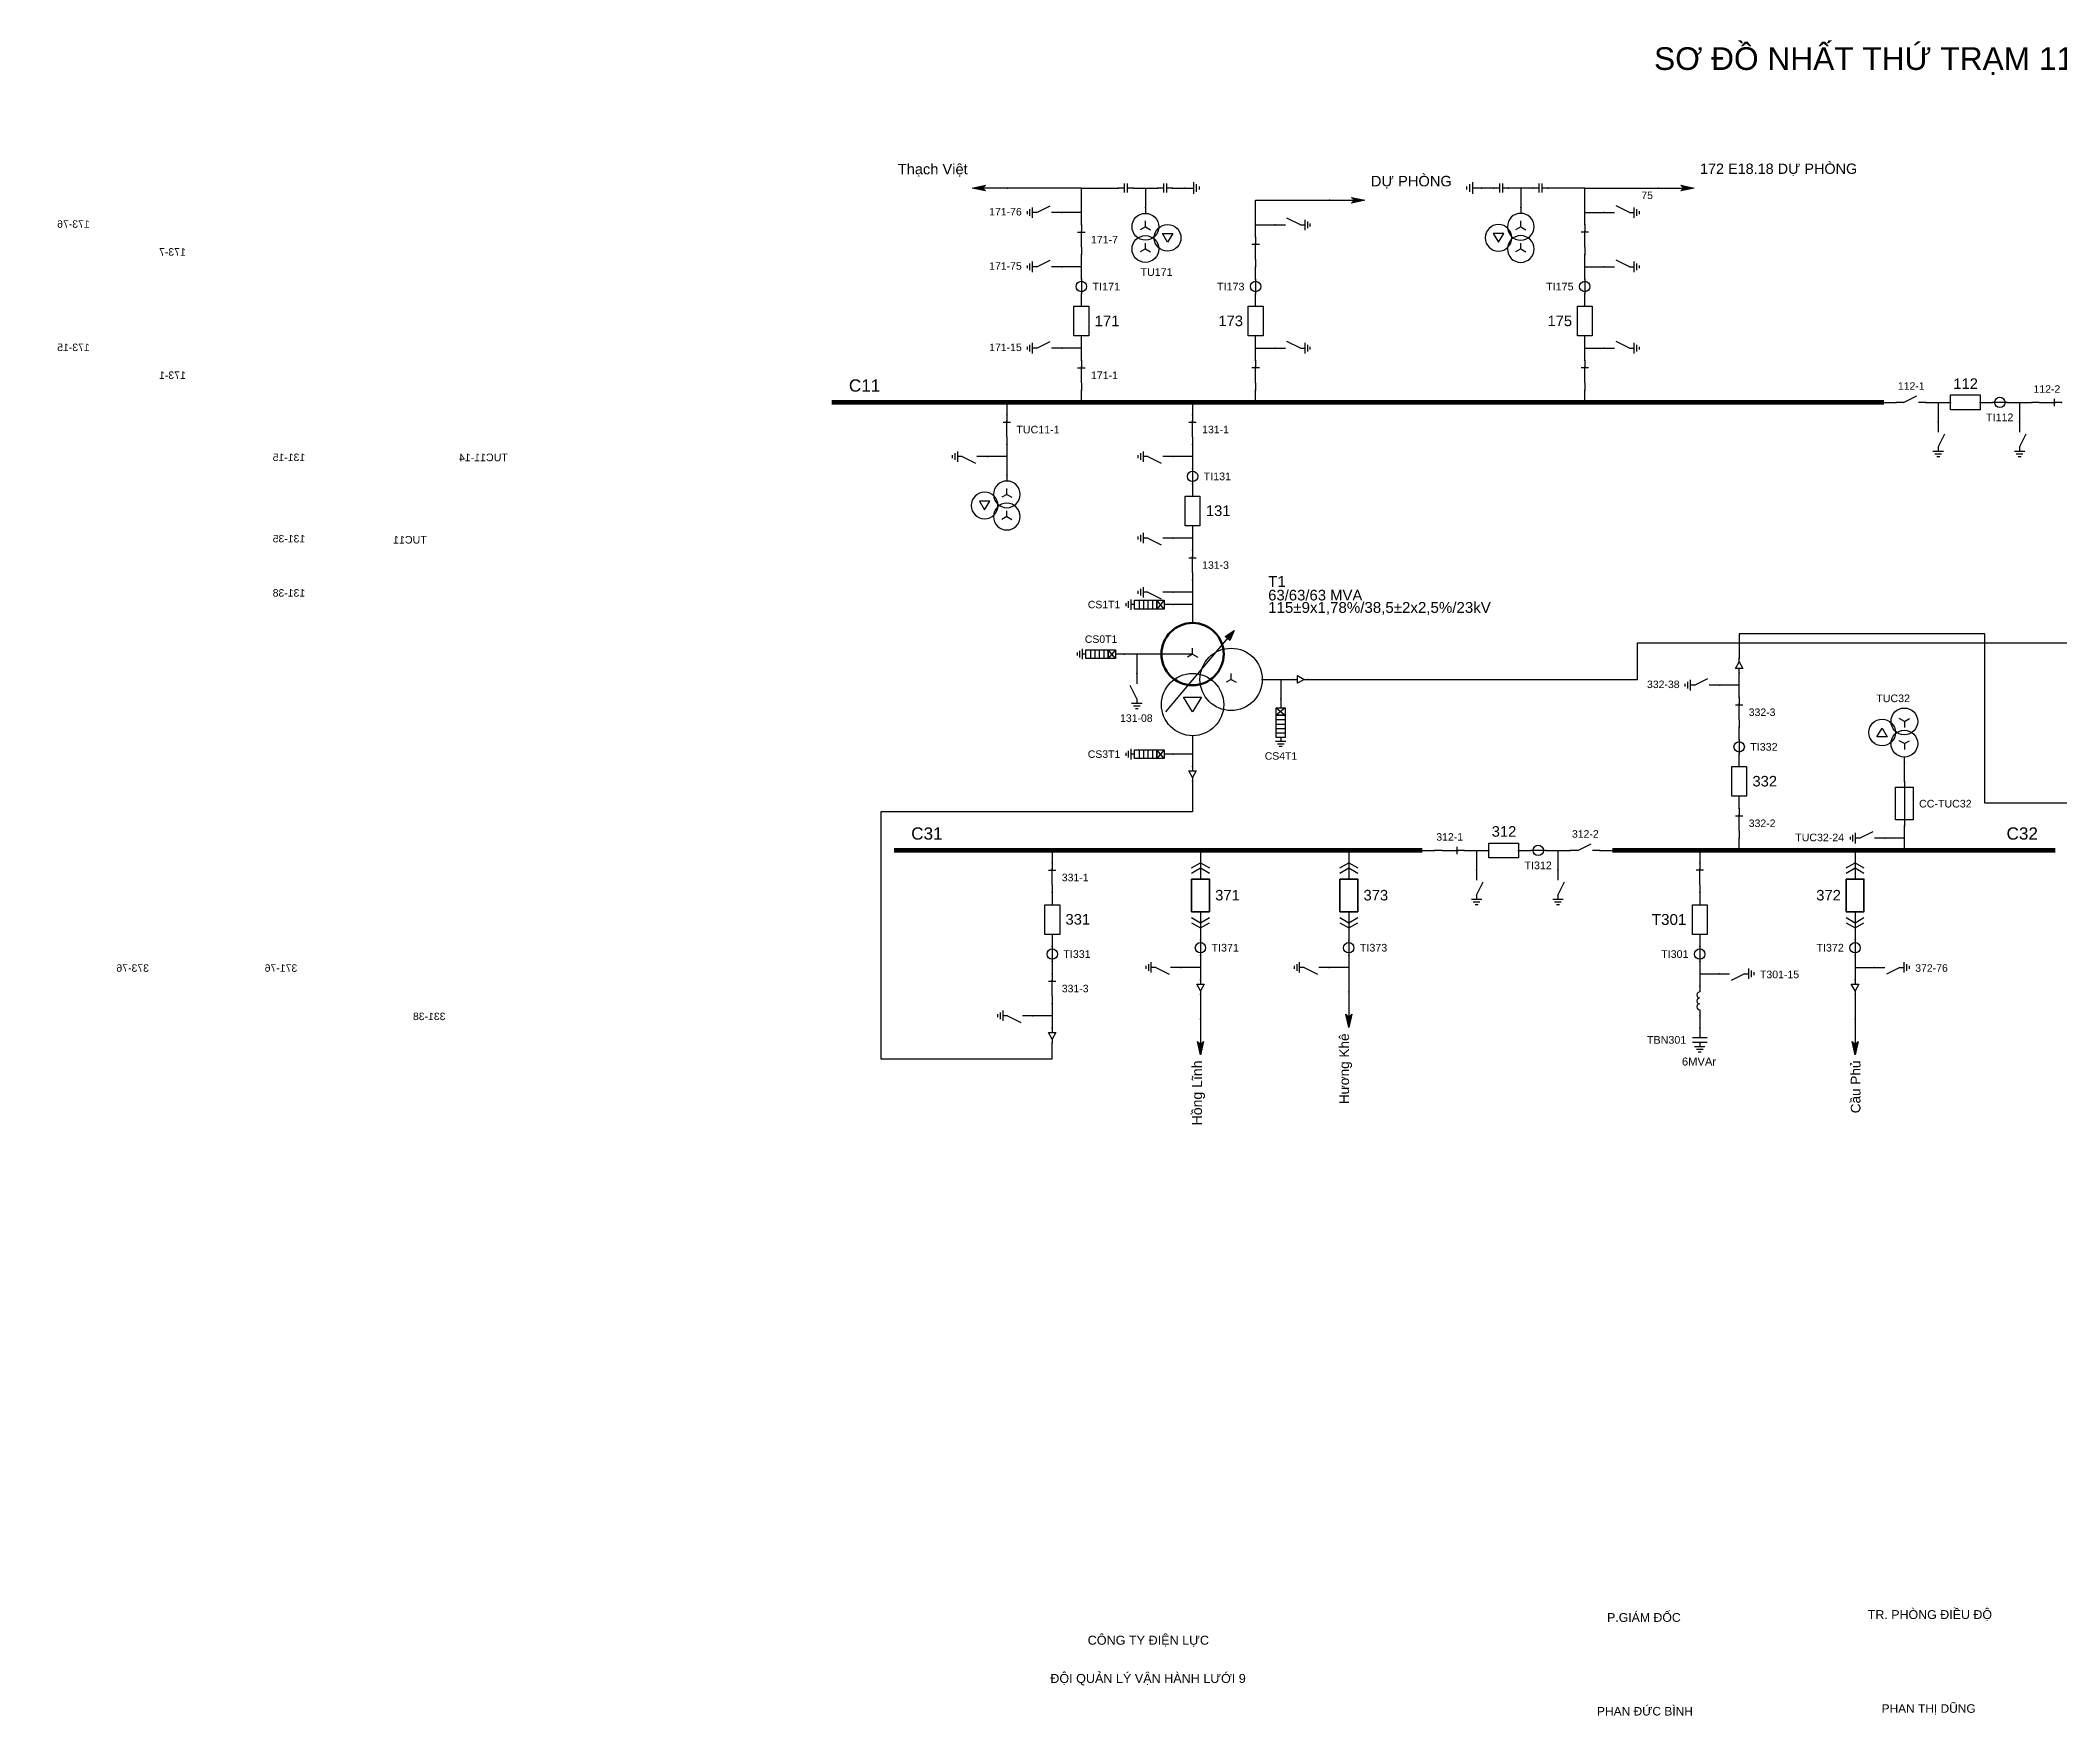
# Model space of a CAD drawing. Header units: millimetres. Extents: x -377 to 411, y 8 to 290.
# Drawn here: x -111.6 to 228.6, y 7.7 to 290 of the extents above; entities that cross this region are included whole.
import ezdxf

# ---------------------------------------------------------------- set-up
doc = ezdxf.new("R2010")
doc.units = ezdxf.units.MM
for name, color, linetype, lineweight in [('BUSBAR_110KV', 1, 'Continuous', 50), ('BUSBAR_35KV', 30, 'Continuous', 50), ('GROUND', 3, 'Continuous', 25), ('HV_110KV', 1, 'Continuous', 25), ('MV_22KV', 5, 'Continuous', 25), ('MV_35KV', 30, 'Continuous', 25)]:
    doc.layers.add(name, color=color, linetype=linetype, lineweight=lineweight)
doc.layers.add('SYM_PORTS', color=8, linetype='Continuous', plot=False)
doc.layers.add('TEXT', color=7, linetype='Continuous')
doc.styles.add('SLD_TEXT', font='arial.ttf')

# ---------------------------------------------------------------- blocks, each defined once
blk = doc.blocks.new('SYM_DISCONNECTOR_CLOSED')
at = {"lineweight": 25}
for points in [[(-0.625, 1.25), (0.625, 1.25)], [(0, 2.5), (0, 1.25)], [(0, -1.25), (0, 1.5)], [(0, -1.25), (0, -2.5)]]:
    blk.add_lwpolyline(points, dxfattribs=at)
at = {"layer": 'SYM_PORTS'}
for p in [(0, 2.5), (0, -2.5)]:
    blk.add_point(p, dxfattribs=at)
blk.add_attdef('DEVICE_CODE', (1.625, -0.5), '', height=2)
blk = doc.blocks.new('SYM_EARTHING_SWITCH_OPEN')
at = {"lineweight": 25}
for points in [[(0, -1.25), (-1.125, 1)], [(0, 3), (0, 1.25)], [(-0.875, -2), (0.875, -2)], [(-0.5625, -2.4375), (0.5625, -2.4375)], [(-0.25, -2.875), (0.25, -2.875)], [(0, -1.25), (0, -2)]]:
    blk.add_lwpolyline(points, dxfattribs=at)
at = {"layer": 'SYM_PORTS'}
blk.add_point((0, 3), dxfattribs=at)
blk.add_attdef('DEVICE_CODE', (1.875, 0), '', height=2)
blk = doc.blocks.new('SYM_CIRCUIT_BREAKER')
at = {"lineweight": 25}
blk.add_lwpolyline([(-1.25, 2.5), (1.25, 2.5), (1.25, -2.5), (-1.25, -2.5)], close=True, dxfattribs=at)
at = {"layer": 'SYM_PORTS'}
for p in [(0, 2.5), (0, -2.5)]:
    blk.add_point(p, dxfattribs=at)
blk.add_attdef('DEVICE_CODE', (2.25, -0.5), '', height=2)
at = {"flags": 1}
blk.add_attdef('RATING', (2.25, -3.5), '', height=2, dxfattribs=at)
blk = doc.blocks.new('SYM_CURRENT_TRANSFORMER')
at = {"lineweight": 25}
blk.add_lwpolyline([(0, 1.25), (0, -1.25)], dxfattribs=at)
blk.add_circle((0, 0), 0.875, dxfattribs=at)
at = {"layer": 'SYM_PORTS'}
for p in [(0, 1.25), (0, -1.25)]:
    blk.add_point(p, dxfattribs=at)
blk.add_attdef('DEVICE_CODE', (1.875, -1.75), '', height=2)
at = {"flags": 1}
blk.add_attdef('RATIO', (1.875, -4.75), '', height=2, dxfattribs=at)
blk = doc.blocks.new('SYM_COUPLING_CAPACITOR')
at = {"lineweight": 25}
for points in [[(-0.75, 0.25), (0.75, 0.25)], [(0, 1.25), (0, 0.25)], [(-0.75, -0.25), (0.75, -0.25)], [(0, -0.25), (0, -1.25)]]:
    blk.add_lwpolyline(points, dxfattribs=at)
at = {"layer": 'SYM_PORTS'}
for p in [(0, 1.25), (0, -1.25)]:
    blk.add_point(p, dxfattribs=at)
blk.add_attdef('DEVICE_CODE', (1.75, -1.75), '', height=2)
blk = doc.blocks.new('SYM_VOLTAGE_TRANSFORMER')
at = {"lineweight": 25}
for points in [[(0, 4.625), (0, 3.625)], [(0, 1.375), (-0.8625, 0.875)], [(0, 1.375), (0, 2.375)], [(0, 1.375), (0.8625, 0.875)], [(0, -2.375), (-0.8625, -2.875)], [(0, -2.375), (0, -1.375)], [(0, -2.375), (0.8625, -2.875)]]:
    blk.add_lwpolyline(points, dxfattribs=at)
blk.add_lwpolyline([(2.875, 0.25), (4.625, 0.25), (3.75, -1.25)], close=True, dxfattribs=at)
for centre in [(0, 1.375), (3.75, -0.5), (0, -2.375)]:
    blk.add_circle(centre, 2.25, dxfattribs=at)
at = {"layer": 'SYM_PORTS'}
blk.add_point((0, 4.625), dxfattribs=at)
blk.add_attdef('DEVICE_CODE', (7, 1.625), '', height=2)
at = {"flags": 1}
blk.add_attdef('RATIO', (7, -1.375), '', height=2, dxfattribs=at)
blk = doc.blocks.new('SYM_GROUND_SYMBOL')
at = {"lineweight": 25}
for points in [[(0, 1.25), (0, -0.25)], [(-1, -0.25), (1, -0.25)], [(-0.625, -0.75), (0.625, -0.75)], [(-0.25, -1.25), (0.25, -1.25)]]:
    blk.add_lwpolyline(points, dxfattribs=at)
at = {"layer": 'SYM_PORTS'}
blk.add_point((0, 1.25), dxfattribs=at)
blk = doc.blocks.new('SYM_LINE_FEEDER_ARROW')
blk.add_hatch(color=7).paths.add_polyline_path([(0, -3), (-0.5, -0.75), (0, -1.25), (0.5, -0.75)])
at = {"lineweight": 25}
blk.add_lwpolyline([(0, 3), (0, -1.25)], dxfattribs=at)
blk.add_lwpolyline([(0, -3), (-0.5, -0.75), (0, -1.25), (0.5, -0.75)], close=True, dxfattribs=at)
at = {"layer": 'SYM_PORTS'}
blk.add_point((0, 3), dxfattribs=at)
blk.add_attdef('LINE_NAME', (1.5, 0), '', height=2)
blk = doc.blocks.new('SYM_SURGE_ARRESTER')
at = {"lineweight": 25}
for points in [[(0, 4), (0, 2.5)], [(-0.75, 2.5), (0.75, 1.25)], [(0.75, 2.5), (-0.75, 1.25)], [(-0.75, 0.5), (0.75, 0.5)], [(-0.875, -3.125), (0.875, -3.125)], [(-0.75, -0.25), (0.75, -0.25)], [(-0.75, -1), (0.75, -1)], [(-0.75, -1.75), (0.75, -1.75)], [(0, -2.5), (0, -3.125)], [(-0.5625, -3.5625), (0.5625, -3.5625)], [(-0.25, -4), (0.25, -4)]]:
    blk.add_lwpolyline(points, dxfattribs=at)
for points in [[(-0.75, 2.5), (0.75, 2.5), (0.75, 1.25), (-0.75, 1.25)], [(-0.75, 1.25), (0.75, 1.25), (0.75, -2.5), (-0.75, -2.5)]]:
    blk.add_lwpolyline(points, close=True, dxfattribs=at)
at = {"layer": 'SYM_PORTS'}
blk.add_point((0, 4), dxfattribs=at)
blk.add_attdef('DEVICE_CODE', (1.875, 1), '', height=2)
blk = doc.blocks.new('SYM_TRANSFORMER_3W')
blk.add_hatch(color=7).paths.add_polyline_path([(3.75, 8.25), (3.0125, 6.575), (2.2375, 7.225)])
at = {"lineweight": 25}
for points in [[(-7.75, -5.5), (3.0125, 7.35)], [(-3.25, 4.25), (-8.5, 4.25)], [(-3.25, 4.25), (-4.1125, 3.75)], [(-3.25, 4.25), (-3.25, 5.25)], [(-3.25, 4.25), (-2.3875, 3.75)], [(3.25, 0), (2.3875, -0.5)], [(3.25, 0), (3.25, 1)], [(3.25, 0), (4.1125, -0.5)]]:
    blk.add_lwpolyline(points, dxfattribs=at)
for points in [[(3.75, 8.25), (3.0125, 6.575), (2.2375, 7.225)], [(-4.75, -3), (-1.75, -3), (-3.25, -5.5)]]:
    blk.add_lwpolyline(points, close=True, dxfattribs=at)
at = {"lineweight": 50}
blk.add_circle((-3.25, 4.25), 5.25, dxfattribs=at)
at = {"lineweight": 25}
for centre in [(3.25, 0), (-3.25, -4.25)]:
    blk.add_circle(centre, 5.25, dxfattribs=at)
at = {"layer": 'SYM_PORTS'}
for p in [(-3.25, 9.5), (-8.5, 4.25), (8.5, 0), (-3.25, -9.5)]:
    blk.add_point(p, dxfattribs=at)
blk.add_attdef('DEVICE_CODE', (9.5, 6.5), '', height=2)
at = {"flags": 1}
for tag, p in [('POWER', (9.5, 3.5)), ('VOLTAGE_RATIO', (9.5, 0.5))]:
    blk.add_attdef(tag, p, '', height=2, dxfattribs=at)
blk = doc.blocks.new('SYM_CABLE_TERMINATION')
at = {"lineweight": 25}
blk.add_lwpolyline([(-0.625, 0.5), (0.625, 0.5), (0, -0.625)], close=True, dxfattribs=at)
for points in [[(0, 1.25), (0, 0.5)], [(0, -0.625), (0, -1.25)]]:
    blk.add_lwpolyline(points, dxfattribs=at)
at = {"layer": 'SYM_PORTS'}
for p in [(0, 1.25), (0, -1.25)]:
    blk.add_point(p, dxfattribs=at)
blk = doc.blocks.new('SYM_DISCONNECTOR_OPEN')
at = {"lineweight": 25}
for points in [[(0, -1.25), (-1.125, 1)], [(0, 2.5), (0, 1.25)], [(0, -1.25), (0, -2.5)]]:
    blk.add_lwpolyline(points, dxfattribs=at)
at = {"layer": 'SYM_PORTS'}
for p in [(0, 2.5), (0, -2.5)]:
    blk.add_point(p, dxfattribs=at)
blk.add_attdef('DEVICE_CODE', (1, -0.5), '', height=2)
blk = doc.blocks.new('SYM_DRAWOUT_BREAKER')
at = {"lineweight": 25}
for points in [[(-1.5, 4.625), (0, 5.5), (1.5, 4.625)], [(-1.5, 3.75), (0, 4.625), (1.5, 3.75)], [(0, 5.5), (0, 2.75)], [(0, -2.75), (0, -5.5)], [(-1.5, -3.75), (0, -4.625), (1.5, -3.75)], [(-1.5, -4.625), (0, -5.5), (1.5, -4.625)]]:
    blk.add_lwpolyline(points, dxfattribs=at)
at = {"lineweight": 35}
blk.add_lwpolyline([(-1.5, 2.75), (1.5, 2.75), (1.5, -2.75), (-1.5, -2.75)], close=True, dxfattribs=at)
at = {"layer": 'SYM_PORTS'}
for p in [(0, 5.5), (0, -5.5)]:
    blk.add_point(p, dxfattribs=at)
blk.add_attdef('DEVICE_CODE', (2.5, 2.5), '', height=2)
at = {"flags": 1}
blk.add_attdef('RATING', (2.5, -0.5), '', height=2, dxfattribs=at)
blk = doc.blocks.new('SYM_SHUNT_REACTOR')
at = {"lineweight": 25}
for points in [[(0, 2.5), (0, 1.5)], [(0, 1.5), (0.25, 1.4325), (0.4325, 1.25), (0.5, 1), (0.4325, 0.75), (0.25, 0.5675), (0, 0.5), (0.25, 0.4325), (0.4325, 0.25), (0.5, 0), (0.4325, -0.25), (0.25, -0.4325), (0, -0.5), (0.25, -0.5675), (0.4325, -0.75), (0.5, -1), (0.4325, -1.25), (0.25, -1.4325), (0, -1.5)], [(0, -1.5), (0, -2.5)]]:
    blk.add_lwpolyline(points, dxfattribs=at)
at = {"layer": 'SYM_PORTS'}
for p in [(0, 2.5), (0, -2.5)]:
    blk.add_point(p, dxfattribs=at)
blk.add_attdef('DEVICE_CODE', (1.5, -0.5), '', height=2)
at = {"flags": 1}
blk.add_attdef('RATING', (1.5, -3.5), '', height=2, dxfattribs=at)
blk = doc.blocks.new('SYM_SHUNT_CAPACITOR')
at = {"lineweight": 25}
for points in [[(-1.25, 0.375), (1.25, 0.375)], [(0, 2), (0, 0.375)], [(-1.25, -0.375), (1.25, -0.375)], [(-0.875, -1.125), (0.875, -1.125)], [(-0.5625, -1.5625), (0.5625, -1.5625)], [(-0.25, -2), (0.25, -2)], [(0, -0.375), (0, -1.125)]]:
    blk.add_lwpolyline(points, dxfattribs=at)
at = {"layer": 'SYM_PORTS'}
blk.add_point((0, 2), dxfattribs=at)
blk.add_attdef('DEVICE_CODE', (2.25, -1), '', height=2)
at = {"flags": 1}
blk.add_attdef('RATING', (2.25, -4), '', height=2, dxfattribs=at)
blk = doc.blocks.new('SYM_FUSE_DISCONNECTOR')
at = {"lineweight": 25}
blk.add_lwpolyline([(0, 3.75), (0, -3.75)], dxfattribs=at)
blk.add_lwpolyline([(-1.5, 2.75), (1.5, 2.75), (1.5, -2.75), (-1.5, -2.75)], close=True, dxfattribs=at)
at = {"layer": 'SYM_PORTS'}
for p in [(0, 3.75), (0, -3.75)]:
    blk.add_point(p, dxfattribs=at)
blk.add_attdef('DEVICE_CODE', (2.5, 0.75), '', height=2)
at = {"flags": 1}
blk.add_attdef('RATING', (2.5, -2.25), '', height=2, dxfattribs=at)

msp = doc.modelspace()

# ---------------------------------------------------------------- linework, layer by layer
at = {"layer": 'BUSBAR_110KV', "const_width": 0.776}
msp.add_lwpolyline([(21.69, 228.96), (199.01, 228.96)], dxfattribs=at)
at = {"layer": 'BUSBAR_35KV', "const_width": 0.776}
for points in [[(32.19, 153.46), (121.24, 153.46)], [(153.23, 153.46), (227.9, 153.46)]]:
    msp.add_lwpolyline(points, dxfattribs=at)
at = {"layer": 'GROUND'}
for points in [[(79.14, 265.09), (81.21, 265.09)], [(133.25, 265.09), (131.18, 265.09)]]:
    msp.add_lwpolyline(points, dxfattribs=at)
at = {"layer": 'HV_110KV'}
for points in [[(63.78, 265.09), (51.36, 265.09)], [(63.78, 260.95), (63.78, 265.09)], [(63.78, 265.09), (70, 265.09)], [(72.5, 265.09), (74.57, 265.09)], [(74.57, 265.09), (74.57, 261.81)], [(74.57, 265.09), (76.64, 265.09)], [(93.15, 258.88), (93.15, 263.02), (105.57, 263.02)], [(137.82, 265.09), (135.75, 265.09)], [(139.89, 265.09), (137.82, 265.09)], [(137.82, 265.09), (137.82, 261.81)], [(148.6, 265.09), (142.39, 265.09)], [(148.6, 260.95), (148.6, 265.09)], [(148.6, 265.09), (161.03, 265.09)], [(63.78, 260.95), (60.51, 260.95)], [(63.78, 258.88), (63.78, 260.95)], [(93.15, 256.81), (93.15, 258.88)], [(93.15, 258.88), (96.43, 258.88)], [(148.6, 258.88), (148.6, 260.95)], [(148.6, 260.95), (151.88, 260.95)], [(63.78, 251.81), (60.51, 251.81)], [(63.78, 251.81), (63.78, 253.88)], [(63.78, 249.74), (63.78, 251.81)], [(93.15, 249.74), (93.15, 251.81)], [(148.6, 251.81), (148.6, 253.88)], [(148.6, 249.74), (148.6, 251.81)], [(148.6, 251.81), (151.88, 251.81)], [(63.78, 245.17), (63.78, 247.24)], [(93.15, 245.17), (93.15, 247.24)], [(148.6, 245.17), (148.6, 247.24)], [(63.78, 238.1), (63.78, 240.17)], [(93.15, 238.1), (93.15, 240.17)], [(148.6, 238.1), (148.6, 240.17)], [(63.78, 238.1), (60.51, 238.1)], [(63.78, 236.03), (63.78, 238.1)], [(93.15, 236.03), (93.15, 238.1)], [(93.15, 238.1), (96.43, 238.1)], [(148.6, 236.03), (148.6, 238.1)], [(148.6, 238.1), (151.88, 238.1)], [(51.23, 228.96), (51.23, 226.89)], [(63.78, 228.96), (63.78, 231.03)], [(82.52, 228.96), (82.52, 226.89)], [(93.15, 228.96), (93.15, 231.03)], [(148.6, 228.96), (148.6, 231.03)], [(199.01, 228.96), (201.08, 228.96)], [(206.08, 228.96), (208.15, 228.96)], [(208.15, 228.96), (208.15, 225.68)], [(208.15, 228.96), (210.22, 228.96)], [(215.22, 228.96), (217.29, 228.96)], [(219.79, 228.96), (221.86, 228.96)], [(221.86, 228.96), (221.86, 225.68)], [(221.86, 228.96), (223.93, 228.96)], [(51.23, 221.89), (51.23, 219.82)], [(82.52, 221.89), (82.52, 219.82)], [(51.23, 219.82), (47.95, 219.82)], [(51.23, 219.82), (51.23, 216.71)], [(82.52, 219.82), (79.25, 219.82)], [(82.52, 219.82), (82.52, 217.75)], [(82.52, 215.25), (82.52, 213.18)], [(82.52, 208.18), (82.52, 206.11)], [(82.52, 206.11), (79.25, 206.11)], [(82.52, 206.11), (82.52, 204.04)], [(82.52, 199.04), (82.52, 196.96)], [(82.52, 196.96), (79.25, 196.96)], [(82.52, 194.89), (79.25, 194.89)], [(82.52, 196.96), (82.52, 194.89)], [(82.52, 194.89), (82.52, 191.79)], [(73.13, 186.54), (71.06, 186.54)], [(77.27, 186.54), (73.13, 186.54)], [(73.13, 186.54), (73.13, 183.26)]]:
    msp.add_lwpolyline(points, dxfattribs=at)
at = {"layer": 'MV_22KV'}
for points in [[(101.95, 182.29), (104.65, 182.29), (157.5, 182.29), (157.5, 188.44), (235.5, 188.44), (235.5, 162.94), (327.86, 162.94), (327.86, 171.63), (330.56, 171.63)], [(94.27, 182.29), (97.38, 182.29)], [(97.38, 182.29), (97.38, 179.01)], [(97.38, 182.29), (99.45, 182.29)]]:
    msp.add_lwpolyline(points, dxfattribs=at)
at = {"layer": 'MV_35KV'}
for points in [[(256.32, 165.11), (256.32, 162.41), (256.32, 161.44), (216, 161.44), (216, 189.94), (174.62, 189.94), (174.62, 188.58), (174.62, 185.88)], [(174.62, 181.31), (171.34, 181.31)], [(174.62, 181.31), (174.62, 183.38)], [(174.62, 179.24), (174.62, 181.31)], [(174.62, 172.17), (174.62, 174.24)], [(82.52, 172.79), (82.52, 169.68)], [(82.52, 169.68), (79.25, 169.68)], [(82.52, 169.68), (82.52, 167.61)], [(174.62, 167.6), (174.62, 169.67)], [(202.45, 165.1), (202.45, 168.2)], [(82.52, 165.11), (82.52, 162.41), (82.52, 159.94), (30, 159.94), (30, 118.34), (58.88, 118.34), (58.88, 121.04)], [(174.62, 160.53), (174.62, 162.6)], [(202.45, 155.53), (202.45, 157.6)], [(58.88, 153.46), (58.88, 151.39)], [(83.85, 153.46), (83.85, 151.39)], [(108.84, 153.46), (108.84, 151.39)], [(121.24, 153.46), (123.31, 153.46)], [(128.31, 153.46), (130.38, 153.46)], [(130.38, 153.46), (130.38, 150.18)], [(130.38, 153.46), (132.45, 153.46)], [(137.45, 153.46), (139.52, 153.46)], [(142.02, 153.46), (144.09, 153.46)], [(144.09, 153.46), (144.09, 150.18)], [(144.09, 153.46), (146.16, 153.46)], [(151.16, 153.46), (153.23, 153.46)], [(167.98, 153.46), (167.98, 151.39)], [(174.62, 153.46), (174.62, 155.53)], [(194.14, 153.46), (194.14, 151.39)], [(202.45, 155.53), (199.17, 155.53)], [(202.45, 153.46), (202.45, 155.53)], [(58.88, 146.39), (58.88, 144.32)], [(167.98, 146.39), (167.98, 144.32)], [(83.85, 140.39), (83.85, 138.32)], [(108.84, 140.39), (108.84, 138.32)], [(194.14, 140.39), (194.14, 138.32)], [(58.88, 139.32), (58.88, 137.25)], [(167.98, 139.32), (167.98, 137.25)], [(58.88, 134.75), (58.88, 132.68)], [(83.85, 133.75), (80.57, 133.75)], [(83.85, 135.82), (83.85, 133.75)], [(83.85, 133.75), (83.85, 131.68)], [(108.84, 133.75), (105.56, 133.75)], [(108.84, 135.82), (108.84, 133.75)], [(108.84, 133.75), (108.84, 129.61)], [(167.98, 134.75), (167.98, 132.68)], [(194.14, 135.82), (194.14, 133.75)], [(194.14, 133.75), (197.42, 133.75)], [(194.14, 133.75), (194.14, 131.68)], [(167.98, 132.68), (171.26, 132.68)], [(167.98, 132.68), (167.98, 130.61)], [(58.88, 127.68), (58.88, 125.61)], [(83.85, 129.18), (83.85, 125.04)], [(194.14, 129.18), (194.14, 125.04)], [(58.88, 125.61), (55.6, 125.61)], [(58.88, 125.61), (58.88, 123.54)], [(167.98, 125.61), (167.98, 123.54)]]:
    msp.add_lwpolyline(points, dxfattribs=at)

# ---------------------------------------------------------------- block references
at = {"layer": 'GROUND'}
for name, p, rotation in [('SYM_COUPLING_CAPACITOR', (77.89, 265.09), 270), ('SYM_GROUND_SYMBOL', (82.46, 265.09), 90), ('SYM_GROUND_SYMBOL', (129.93, 265.09), 270)]:
    msp.add_blockref(name, p, dxfattribs=dict(at, rotation=rotation))
at = {"layer": 'HV_110KV'}
for name, p, rotation in [('SYM_LINE_FEEDER_ARROW', (48.36, 265.09), 270), ('SYM_COUPLING_CAPACITOR', (71.25, 265.09), 270), ('SYM_COUPLING_CAPACITOR', (134.5, 265.09), 270), ('SYM_COUPLING_CAPACITOR', (141.14, 265.09), 270), ('SYM_LINE_FEEDER_ARROW', (164.03, 265.09), 90), ('SYM_LINE_FEEDER_ARROW', (108.57, 263.02), 90)]:
    msp.add_blockref(name, p, dxfattribs=dict(at, rotation=rotation))
ref = msp.add_blockref('SYM_EARTHING_SWITCH_OPEN', (154.88, 260.95), dxfattribs=dict(at, xscale=-1, rotation=90))
ref.add_attrib('DEVICE_CODE', '175-76', (158.74, 260.46), dxfattribs={"layer": 'TEXT', "extrusion": (0, 0, -1), "height": 1.263, "style": 'SLD_TEXT'})
ref = msp.add_blockref('SYM_EARTHING_SWITCH_OPEN', (57.51, 260.95), dxfattribs=dict(at, rotation=270))
ref.add_attrib('DEVICE_CODE', '171-76', (48.25, 260.46), dxfattribs={"layer": 'TEXT', "height": 1.263, "style": 'SLD_TEXT'})
ref = msp.add_blockref('SYM_DISCONNECTOR_CLOSED', (148.6, 256.38), dxfattribs=dict(at, xscale=-1))
ref.add_attrib('DEVICE_CODE', '175-7', (142.55, 255.76), dxfattribs={"layer": 'TEXT', "extrusion": (0, 0, -1), "height": 1.265, "style": 'SLD_TEXT'})
ref = msp.add_blockref('SYM_VOLTAGE_TRANSFORMER', (137.82, 257.19), dxfattribs=dict(at, xscale=-1))
ref.add_attrib('DEVICE_CODE', 'TU175', (133.25, 250.28), dxfattribs={"layer": 'TEXT', "extrusion": (0, 0, -1), "height": 1.287, "style": 'SLD_TEXT'})
ref = msp.add_blockref('SYM_EARTHING_SWITCH_OPEN', (99.43, 258.88), dxfattribs=dict(at, xscale=-1, rotation=90))
ref.add_attrib('DEVICE_CODE', '173-76', (103.29, 258.39), dxfattribs={"layer": 'TEXT', "extrusion": (0, 0, -1), "height": 1.263, "style": 'SLD_TEXT'})
ref = msp.add_blockref('SYM_DISCONNECTOR_CLOSED', (63.78, 256.38), dxfattribs=at)
ref.add_attrib('DEVICE_CODE', '171-7', (65.4, 255.75), dxfattribs={"layer": 'TEXT', "height": 1.275, "style": 'SLD_TEXT'})
ref = msp.add_blockref('SYM_VOLTAGE_TRANSFORMER', (74.57, 257.19), dxfattribs=at)
ref.add_attrib('DEVICE_CODE', 'TU171', (73.75, 250.28), dxfattribs={"layer": 'TEXT', "height": 1.287, "style": 'SLD_TEXT'})
ref = msp.add_blockref('SYM_DISCONNECTOR_CLOSED', (93.15, 254.31), dxfattribs=dict(at, xscale=-1))
ref.add_attrib('DEVICE_CODE', '173-7', (87.1, 253.69), dxfattribs={"layer": 'TEXT', "extrusion": (0, 0, -1), "height": 1.265, "style": 'SLD_TEXT'})
ref = msp.add_blockref('SYM_EARTHING_SWITCH_OPEN', (154.88, 251.81), dxfattribs=dict(at, xscale=-1, rotation=90))
ref.add_attrib('DEVICE_CODE', '175-75', (158.74, 251.32), dxfattribs={"layer": 'TEXT', "extrusion": (0, 0, -1), "height": 1.263, "style": 'SLD_TEXT'})
ref = msp.add_blockref('SYM_EARTHING_SWITCH_OPEN', (57.51, 251.81), dxfattribs=dict(at, rotation=270))
ref.add_attrib('DEVICE_CODE', '171-75', (48.25, 251.32), dxfattribs={"layer": 'TEXT', "height": 1.263, "style": 'SLD_TEXT'})
ref = msp.add_blockref('SYM_CURRENT_TRANSFORMER', (63.78, 248.49), dxfattribs=at)
ref.add_attrib('DEVICE_CODE', 'TI171', (65.65, 247.83), dxfattribs={"layer": 'TEXT', "height": 1.305, "style": 'SLD_TEXT'})
ref = msp.add_blockref('SYM_CURRENT_TRANSFORMER', (93.15, 248.49), dxfattribs=at)
ref.add_attrib('DEVICE_CODE', 'TI173', (86.64, 247.84), dxfattribs={"layer": 'TEXT', "height": 1.294, "style": 'SLD_TEXT'})
ref = msp.add_blockref('SYM_CURRENT_TRANSFORMER', (148.6, 248.49), dxfattribs=at)
ref.add_attrib('DEVICE_CODE', 'TI175', (142.09, 247.84), dxfattribs={"layer": 'TEXT', "height": 1.294, "style": 'SLD_TEXT'})
ref = msp.add_blockref('SYM_CIRCUIT_BREAKER', (63.78, 242.67), dxfattribs=at)
ref.add_attrib('DEVICE_CODE', '171', (66.02, 241.79), dxfattribs={"layer": 'TEXT', "height": 1.796, "style": 'SLD_TEXT'})
ref = msp.add_blockref('SYM_CIRCUIT_BREAKER', (93.15, 242.67), dxfattribs=at)
ref.add_attrib('DEVICE_CODE', '173', (86.87, 241.81), dxfattribs={"layer": 'TEXT', "height": 1.78, "style": 'SLD_TEXT'})
ref = msp.add_blockref('SYM_CIRCUIT_BREAKER', (148.6, 242.67), dxfattribs=at)
ref.add_attrib('DEVICE_CODE', '175', (142.32, 241.81), dxfattribs={"layer": 'TEXT', "height": 1.78, "style": 'SLD_TEXT'})
ref = msp.add_blockref('SYM_EARTHING_SWITCH_OPEN', (154.88, 238.1), dxfattribs=dict(at, xscale=-1, rotation=90))
ref.add_attrib('DEVICE_CODE', '175-15', (158.74, 237.61), dxfattribs={"layer": 'TEXT', "extrusion": (0, 0, -1), "height": 1.263, "style": 'SLD_TEXT'})
ref = msp.add_blockref('SYM_EARTHING_SWITCH_OPEN', (99.43, 238.1), dxfattribs=dict(at, xscale=-1, rotation=90))
ref.add_attrib('DEVICE_CODE', '173-15', (103.29, 237.61), dxfattribs={"layer": 'TEXT', "extrusion": (0, 0, -1), "height": 1.263, "style": 'SLD_TEXT'})
ref = msp.add_blockref('SYM_EARTHING_SWITCH_OPEN', (57.51, 238.1), dxfattribs=dict(at, rotation=270))
ref.add_attrib('DEVICE_CODE', '171-15', (48.25, 237.61), dxfattribs={"layer": 'TEXT', "height": 1.263, "style": 'SLD_TEXT'})
ref = msp.add_blockref('SYM_DISCONNECTOR_CLOSED', (148.6, 233.53), dxfattribs=dict(at, xscale=-1))
ref.add_attrib('DEVICE_CODE', '175-1', (142.55, 232.91), dxfattribs={"layer": 'TEXT', "extrusion": (0, 0, -1), "height": 1.265, "style": 'SLD_TEXT'})
ref = msp.add_blockref('SYM_DISCONNECTOR_CLOSED', (93.15, 233.53), dxfattribs=dict(at, xscale=-1))
ref.add_attrib('DEVICE_CODE', '173-1', (87.1, 232.91), dxfattribs={"layer": 'TEXT', "extrusion": (0, 0, -1), "height": 1.265, "style": 'SLD_TEXT'})
ref = msp.add_blockref('SYM_DISCONNECTOR_CLOSED', (63.78, 233.53), dxfattribs=at)
ref.add_attrib('DEVICE_CODE', '171-1', (65.4, 232.9), dxfattribs={"layer": 'TEXT', "height": 1.275, "style": 'SLD_TEXT'})
ref = msp.add_blockref('SYM_DISCONNECTOR_OPEN', (203.58, 228.96), dxfattribs=dict(at, rotation=270))
ref.add_attrib('DEVICE_CODE', '112-1', (201.36, 231.09), dxfattribs={"layer": 'TEXT', "height": 1.262, "style": 'SLD_TEXT'})
ref = msp.add_blockref('SYM_CIRCUIT_BREAKER', (212.72, 228.96), dxfattribs=dict(at, rotation=270))
ref.add_attrib('DEVICE_CODE', '112', (210.7, 231.23), dxfattribs={"layer": 'TEXT', "height": 1.777, "style": 'SLD_TEXT'})
ref = msp.add_blockref('SYM_DISCONNECTOR_CLOSED', (226.43, 228.96), dxfattribs=dict(at, rotation=270))
ref.add_attrib('DEVICE_CODE', '112-2', (224.21, 230.59), dxfattribs={"layer": 'TEXT', "height": 1.262, "style": 'SLD_TEXT'})
ref = msp.add_blockref('SYM_CURRENT_TRANSFORMER', (218.54, 228.96), dxfattribs=dict(at, rotation=270))
ref.add_attrib('DEVICE_CODE', 'TI112', (216.21, 225.8), dxfattribs={"layer": 'TEXT', "height": 1.292, "style": 'SLD_TEXT'})
ref = msp.add_blockref('SYM_EARTHING_SWITCH_OPEN', (221.86, 222.68), dxfattribs=dict(at, xscale=-1))
ref.add_attrib('DEVICE_CODE', '112-25', (219.29, 217.55), dxfattribs={"layer": 'TEXT', "extrusion": (0, 0, -1), "height": 1.26, "style": 'SLD_TEXT'})
ref = msp.add_blockref('SYM_EARTHING_SWITCH_OPEN', (208.15, 222.68), dxfattribs=dict(at, xscale=-1))
ref.add_attrib('DEVICE_CODE', '112-15', (205.58, 217.55), dxfattribs={"layer": 'TEXT', "extrusion": (0, 0, -1), "height": 1.26, "style": 'SLD_TEXT'})
ref = msp.add_blockref('SYM_DISCONNECTOR_CLOSED', (51.23, 224.39), dxfattribs=at)
ref.add_attrib('DEVICE_CODE', 'TUC11-1', (52.84, 223.74), dxfattribs={"layer": 'TEXT', "height": 1.282, "style": 'SLD_TEXT'})
ref = msp.add_blockref('SYM_DISCONNECTOR_CLOSED', (82.52, 224.39), dxfattribs=at)
ref.add_attrib('DEVICE_CODE', '131-1', (84.14, 223.77), dxfattribs={"layer": 'TEXT', "height": 1.262, "style": 'SLD_TEXT'})
ref = msp.add_blockref('SYM_EARTHING_SWITCH_OPEN', (250.04, 219.82), dxfattribs=dict(at, xscale=-1, rotation=270))
ref.add_attrib('DEVICE_CODE', '132-25', (240.79, 219.08), dxfattribs={"layer": 'TEXT', "extrusion": (0, 0, -1), "height": 1.26, "style": 'SLD_TEXT'})
ref = msp.add_blockref('SYM_EARTHING_SWITCH_OPEN', (76.25, 219.82), dxfattribs=dict(at, xscale=-1, rotation=270))
ref.add_attrib('DEVICE_CODE', '131-15', (66.99, 219.08), dxfattribs={"layer": 'TEXT', "extrusion": (0, 0, -1), "height": 1.26, "style": 'SLD_TEXT'})
ref = msp.add_blockref('SYM_EARTHING_SWITCH_OPEN', (44.95, 219.82), dxfattribs=dict(at, xscale=-1, rotation=270))
ref.add_attrib('DEVICE_CODE', 'TUC11-14', (32.85, 219.05), dxfattribs={"layer": 'TEXT', "extrusion": (0, 0, -1), "height": 1.278, "style": 'SLD_TEXT'})
ref = msp.add_blockref('SYM_CURRENT_TRANSFORMER', (82.52, 216.5), dxfattribs=at)
ref.add_attrib('DEVICE_CODE', 'TI131', (84.39, 215.85), dxfattribs={"layer": 'TEXT', "height": 1.291, "style": 'SLD_TEXT'})
ref = msp.add_blockref('SYM_VOLTAGE_TRANSFORMER', (51.23, 212.09), dxfattribs=dict(at, xscale=-1))
ref.add_attrib('DEVICE_CODE', 'TUC11', (46.5, 205.17), dxfattribs={"layer": 'TEXT', "extrusion": (0, 0, -1), "height": 1.283, "style": 'SLD_TEXT'})
ref = msp.add_blockref('SYM_CIRCUIT_BREAKER', (82.52, 210.68), dxfattribs=at)
ref.add_attrib('DEVICE_CODE', '131', (84.76, 209.82), dxfattribs={"layer": 'TEXT', "height": 1.78, "style": 'SLD_TEXT'})
ref = msp.add_blockref('SYM_EARTHING_SWITCH_OPEN', (250.04, 206.11), dxfattribs=dict(at, xscale=-1, rotation=270))
ref.add_attrib('DEVICE_CODE', '132-35', (240.79, 205.37), dxfattribs={"layer": 'TEXT', "extrusion": (0, 0, -1), "height": 1.26, "style": 'SLD_TEXT'})
ref = msp.add_blockref('SYM_EARTHING_SWITCH_OPEN', (76.25, 206.11), dxfattribs=dict(at, xscale=-1, rotation=270))
ref.add_attrib('DEVICE_CODE', '131-35', (66.99, 205.37), dxfattribs={"layer": 'TEXT', "extrusion": (0, 0, -1), "height": 1.26, "style": 'SLD_TEXT'})
ref = msp.add_blockref('SYM_DISCONNECTOR_CLOSED', (82.52, 201.54), dxfattribs=at)
ref.add_attrib('DEVICE_CODE', '131-3', (84.14, 200.92), dxfattribs={"layer": 'TEXT', "height": 1.262, "style": 'SLD_TEXT'})
ref = msp.add_blockref('SYM_EARTHING_SWITCH_OPEN', (250.04, 196.96), dxfattribs=dict(at, xscale=-1, rotation=270))
ref.add_attrib('DEVICE_CODE', '132-38', (240.79, 196.23), dxfattribs={"layer": 'TEXT', "extrusion": (0, 0, -1), "height": 1.26, "style": 'SLD_TEXT'})
ref = msp.add_blockref('SYM_EARTHING_SWITCH_OPEN', (76.25, 196.96), dxfattribs=dict(at, xscale=-1, rotation=270))
ref.add_attrib('DEVICE_CODE', '131-38', (66.99, 196.23), dxfattribs={"layer": 'TEXT', "extrusion": (0, 0, -1), "height": 1.26, "style": 'SLD_TEXT'})
ref = msp.add_blockref('SYM_TRANSFORMER_3W', (85.77, 182.29), dxfattribs=at)
ref.add_attrib('DEVICE_CODE', 'T1', (95.26, 197.88), dxfattribs={"layer": 'TEXT', "height": 1.818, "style": 'SLD_TEXT'})
ref = msp.add_blockref('SYM_SURGE_ARRESTER', (75.25, 194.89), dxfattribs=dict(at, rotation=270))
ref.add_attrib('DEVICE_CODE', 'CS1T1', (64.87, 194.27), dxfattribs={"layer": 'TEXT', "height": 1.258, "style": 'SLD_TEXT'})
ref = msp.add_blockref('SYM_SURGE_ARRESTER', (67.06, 186.54), dxfattribs=dict(at, rotation=270))
ref.add_attrib('DEVICE_CODE', 'CS0T1', (64.37, 188.44), dxfattribs={"layer": 'TEXT', "height": 1.258, "style": 'SLD_TEXT'})
ref = msp.add_blockref('SYM_EARTHING_SWITCH_OPEN', (73.13, 180.26), dxfattribs=at)
ref.add_attrib('DEVICE_CODE', '131-08', (70.31, 175.13), dxfattribs={"layer": 'TEXT', "height": 1.26, "style": 'SLD_TEXT'})
at = {"layer": 'MV_22KV', "rotation": 90}
msp.add_blockref('SYM_CABLE_TERMINATION', (100.7, 182.29), dxfattribs=at)
at = {"layer": 'MV_22KV'}
ref = msp.add_blockref('SYM_SURGE_ARRESTER', (97.38, 175.01), dxfattribs=at)
ref.add_attrib('DEVICE_CODE', 'CS4T1', (94.68, 168.75), dxfattribs={"layer": 'TEXT', "height": 1.258, "style": 'SLD_TEXT'})
at = {"layer": 'MV_35KV', "rotation": 180}
msp.add_blockref('SYM_CABLE_TERMINATION', (174.62, 184.63), dxfattribs=at)
at = {"layer": 'MV_35KV'}
ref = msp.add_blockref('SYM_EARTHING_SWITCH_OPEN', (168.34, 181.31), dxfattribs=dict(at, rotation=270))
ref.add_attrib('DEVICE_CODE', '332-38', (159.09, 180.82), dxfattribs={"layer": 'TEXT', "height": 1.26, "style": 'SLD_TEXT'})
ref = msp.add_blockref('SYM_DISCONNECTOR_CLOSED', (174.62, 176.74), dxfattribs=at)
ref.add_attrib('DEVICE_CODE', '332-3', (176.23, 176.12), dxfattribs={"layer": 'TEXT', "height": 1.262, "style": 'SLD_TEXT'})
ref = msp.add_blockref('SYM_VOLTAGE_TRANSFORMER', (202.45, 172.83), dxfattribs=dict(at, rotation=180))
ref.add_attrib('DEVICE_CODE', 'TUC32', (197.72, 178.45), dxfattribs={"layer": 'TEXT', "height": 1.283, "style": 'SLD_TEXT'})
ref = msp.add_blockref('SYM_SURGE_ARRESTER', (75.25, 169.68), dxfattribs=dict(at, rotation=270))
ref.add_attrib('DEVICE_CODE', 'CS3T1', (64.87, 169.06), dxfattribs={"layer": 'TEXT', "height": 1.258, "style": 'SLD_TEXT'})
ref = msp.add_blockref('SYM_CURRENT_TRANSFORMER', (174.62, 170.92), dxfattribs=at)
ref.add_attrib('DEVICE_CODE', 'TI332', (176.48, 170.27), dxfattribs={"layer": 'TEXT', "height": 1.291, "style": 'SLD_TEXT'})
for name, p in [('SYM_CABLE_TERMINATION', (82.52, 166.36)), ('SYM_CABLE_TERMINATION', (83.85, 130.43)), ('SYM_LINE_FEEDER_ARROW', (108.84, 126.61)), ('SYM_CABLE_TERMINATION', (194.14, 130.43)), ('SYM_CABLE_TERMINATION', (58.88, 122.29)), ('SYM_LINE_FEEDER_ARROW', (83.85, 122.04)), ('SYM_LINE_FEEDER_ARROW', (194.14, 122.04))]:
    msp.add_blockref(name, p, dxfattribs=at)
ref = msp.add_blockref('SYM_CIRCUIT_BREAKER', (174.62, 165.1), dxfattribs=at)
ref.add_attrib('DEVICE_CODE', '332', (176.85, 164.24), dxfattribs={"layer": 'TEXT', "height": 1.78, "style": 'SLD_TEXT'})
ref = msp.add_blockref('SYM_FUSE_DISCONNECTOR', (202.45, 161.35), dxfattribs=at)
ref.add_attrib('DEVICE_CODE', 'CC-TUC32', (204.93, 160.7), dxfattribs={"layer": 'TEXT', "height": 1.281, "style": 'SLD_TEXT'})
ref = msp.add_blockref('SYM_DISCONNECTOR_CLOSED', (174.62, 158.03), dxfattribs=at)
ref.add_attrib('DEVICE_CODE', '332-2', (176.23, 157.41), dxfattribs={"layer": 'TEXT', "height": 1.262, "style": 'SLD_TEXT'})
ref = msp.add_blockref('SYM_CIRCUIT_BREAKER', (134.95, 153.46), dxfattribs=dict(at, rotation=270))
ref.add_attrib('DEVICE_CODE', '312', (132.92, 155.77), dxfattribs={"layer": 'TEXT', "height": 1.78, "style": 'SLD_TEXT'})
ref = msp.add_blockref('SYM_DISCONNECTOR_OPEN', (148.66, 153.46), dxfattribs=dict(at, rotation=270))
ref.add_attrib('DEVICE_CODE', '312-2', (146.44, 155.61), dxfattribs={"layer": 'TEXT', "height": 1.262, "style": 'SLD_TEXT'})
ref = msp.add_blockref('SYM_EARTHING_SWITCH_OPEN', (196.17, 155.53), dxfattribs=dict(at, rotation=270))
ref.add_attrib('DEVICE_CODE', 'TUC32-24', (184.06, 155.01), dxfattribs={"layer": 'TEXT', "height": 1.278, "style": 'SLD_TEXT'})
ref = msp.add_blockref('SYM_DISCONNECTOR_CLOSED', (125.81, 153.46), dxfattribs=dict(at, rotation=270))
ref.add_attrib('DEVICE_CODE', '312-1', (123.59, 155.11), dxfattribs={"layer": 'TEXT', "height": 1.262, "style": 'SLD_TEXT'})
ref = msp.add_blockref('SYM_CURRENT_TRANSFORMER', (140.77, 153.46), dxfattribs=dict(at, rotation=270))
ref.add_attrib('DEVICE_CODE', 'TI312', (138.44, 150.3), dxfattribs={"layer": 'TEXT', "height": 1.291, "style": 'SLD_TEXT'})
ref = msp.add_blockref('SYM_DISCONNECTOR_CLOSED', (167.98, 148.89), dxfattribs=dict(at, xscale=-1))
ref.add_attrib('DEVICE_CODE', 'T301-1', (160.77, 148.26), dxfattribs={"layer": 'TEXT', "extrusion": (0, 0, -1), "height": 1.273, "style": 'SLD_TEXT'})
ref = msp.add_blockref('SYM_EARTHING_SWITCH_OPEN', (144.09, 147.18), dxfattribs=dict(at, xscale=-1))
ref.add_attrib('DEVICE_CODE', '312-25', (141.52, 142.05), dxfattribs={"layer": 'TEXT', "extrusion": (0, 0, -1), "height": 1.26, "style": 'SLD_TEXT'})
ref = msp.add_blockref('SYM_EARTHING_SWITCH_OPEN', (130.38, 147.18), dxfattribs=dict(at, xscale=-1))
ref.add_attrib('DEVICE_CODE', '312-15', (127.81, 142.05), dxfattribs={"layer": 'TEXT', "extrusion": (0, 0, -1), "height": 1.26, "style": 'SLD_TEXT'})
ref = msp.add_blockref('SYM_DISCONNECTOR_CLOSED', (58.88, 148.89), dxfattribs=at)
ref.add_attrib('DEVICE_CODE', '331-1', (60.49, 148.27), dxfattribs={"layer": 'TEXT', "height": 1.262, "style": 'SLD_TEXT'})
ref = msp.add_blockref('SYM_DRAWOUT_BREAKER', (83.85, 145.89), dxfattribs=at)
ref.add_attrib('DEVICE_CODE', '371', (86.33, 145.03), dxfattribs={"layer": 'TEXT', "height": 1.78, "style": 'SLD_TEXT'})
ref = msp.add_blockref('SYM_DRAWOUT_BREAKER', (108.84, 145.89), dxfattribs=at)
ref.add_attrib('DEVICE_CODE', '373', (111.33, 145.03), dxfattribs={"layer": 'TEXT', "height": 1.78, "style": 'SLD_TEXT'})
ref = msp.add_blockref('SYM_DRAWOUT_BREAKER', (194.14, 145.89), dxfattribs=at)
ref.add_attrib('DEVICE_CODE', '372', (187.61, 145.03), dxfattribs={"layer": 'TEXT', "height": 1.78, "style": 'SLD_TEXT'})
ref = msp.add_blockref('SYM_CIRCUIT_BREAKER', (58.88, 141.82), dxfattribs=at)
ref.add_attrib('DEVICE_CODE', '331', (61.11, 140.96), dxfattribs={"layer": 'TEXT', "height": 1.78, "style": 'SLD_TEXT'})
ref = msp.add_blockref('SYM_CIRCUIT_BREAKER', (167.98, 141.82), dxfattribs=at)
ref.add_attrib('DEVICE_CODE', 'T301', (159.9, 140.91), dxfattribs={"layer": 'TEXT', "height": 1.83, "style": 'SLD_TEXT'})
ref = msp.add_blockref('SYM_CURRENT_TRANSFORMER', (58.88, 136), dxfattribs=at)
ref.add_attrib('DEVICE_CODE', 'TI331', (60.74, 135.35), dxfattribs={"layer": 'TEXT', "height": 1.291, "style": 'SLD_TEXT'})
ref = msp.add_blockref('SYM_CURRENT_TRANSFORMER', (83.85, 137.07), dxfattribs=at)
ref.add_attrib('DEVICE_CODE', 'TI371', (85.71, 136.42), dxfattribs={"layer": 'TEXT', "height": 1.294, "style": 'SLD_TEXT'})
ref = msp.add_blockref('SYM_CURRENT_TRANSFORMER', (108.84, 137.07), dxfattribs=at)
ref.add_attrib('DEVICE_CODE', 'TI373', (110.7, 136.42), dxfattribs={"layer": 'TEXT', "height": 1.294, "style": 'SLD_TEXT'})
ref = msp.add_blockref('SYM_CURRENT_TRANSFORMER', (167.98, 136), dxfattribs=at)
ref.add_attrib('DEVICE_CODE', 'TI301', (161.47, 135.35), dxfattribs={"layer": 'TEXT', "height": 1.291, "style": 'SLD_TEXT'})
ref = msp.add_blockref('SYM_CURRENT_TRANSFORMER', (194.14, 137.07), dxfattribs=at)
ref.add_attrib('DEVICE_CODE', 'TI372', (187.63, 136.42), dxfattribs={"layer": 'TEXT', "height": 1.294, "style": 'SLD_TEXT'})
ref = msp.add_blockref('SYM_EARTHING_SWITCH_OPEN', (102.56, 133.75), dxfattribs=dict(at, xscale=-1, rotation=270))
ref.add_attrib('DEVICE_CODE', '373-76', (93.31, 133.01), dxfattribs={"layer": 'TEXT', "extrusion": (0, 0, -1), "height": 1.263, "style": 'SLD_TEXT'})
ref = msp.add_blockref('SYM_EARTHING_SWITCH_OPEN', (77.57, 133.75), dxfattribs=dict(at, xscale=-1, rotation=270))
ref.add_attrib('DEVICE_CODE', '371-76', (68.32, 133.01), dxfattribs={"layer": 'TEXT', "extrusion": (0, 0, -1), "height": 1.263, "style": 'SLD_TEXT'})
ref = msp.add_blockref('SYM_EARTHING_SWITCH_OPEN', (174.26, 132.68), dxfattribs=dict(at, rotation=90))
ref.add_attrib('DEVICE_CODE', 'T301-15', (178.12, 131.93), dxfattribs={"layer": 'TEXT', "height": 1.27, "style": 'SLD_TEXT'})
ref = msp.add_blockref('SYM_EARTHING_SWITCH_OPEN', (200.42, 133.75), dxfattribs=dict(at, rotation=90))
ref.add_attrib('DEVICE_CODE', '372-76', (204.28, 133.01), dxfattribs={"layer": 'TEXT', "height": 1.263, "style": 'SLD_TEXT'})
ref = msp.add_blockref('SYM_SHUNT_REACTOR', (167.98, 128.11), dxfattribs=dict(at, xscale=-1))
ref.add_attrib('DEVICE_CODE', 'L301', (162.48, 127.47), dxfattribs={"layer": 'TEXT', "extrusion": (0, 0, -1), "height": 1.287, "style": 'SLD_TEXT'})
ref = msp.add_blockref('SYM_DISCONNECTOR_CLOSED', (58.88, 130.18), dxfattribs=at)
ref.add_attrib('DEVICE_CODE', '331-3', (60.49, 129.56), dxfattribs={"layer": 'TEXT', "height": 1.262, "style": 'SLD_TEXT'})
ref = msp.add_blockref('SYM_EARTHING_SWITCH_OPEN', (52.6, 125.61), dxfattribs=dict(at, xscale=-1, rotation=270))
ref.add_attrib('DEVICE_CODE', '331-38', (43.35, 124.87), dxfattribs={"layer": 'TEXT', "extrusion": (0, 0, -1), "height": 1.26, "style": 'SLD_TEXT'})
ref = msp.add_blockref('SYM_SHUNT_CAPACITOR', (167.98, 121.54), dxfattribs=at)
ref.add_attrib('DEVICE_CODE', 'TBN301', (159.09, 120.89), dxfattribs={"layer": 'TEXT', "height": 1.29, "style": 'SLD_TEXT'})

# ---------------------------------------------------------------- texts
at = {"layer": 'TEXT', "attachment_point": 7, "style": 'SLD_TEXT'}
for s, insert, char_height in [('SƠ ĐỒ NHẤT THỨ TRẠM 110KV BẮC HỒNG', (160.28, 284.15), 3.8184), ('Thạch Việt', (32.85, 267.01), 1.764), ('172 E18.18 DỰ PHÒNG', (168.01, 267.09), 1.7382), ('DỰ PHÒNG', (112.56, 264.98), 1.769), ('75', (158.14, 263.21), 1.254), ('C11', (24.62, 230.75), 2.065), ('63/63/63 MVA', (95.26, 195.56), 1.7925), ('115±9x1,78%/38,5±2x2,5%/23kV', (95.26, 193.16), 1.8178), ('C31', (35.12, 155.25), 2.065), ('C32', (219.67, 155.25), 2.065), ('6MVAr', (164.97, 117.19), 1.35), ('P.GIÁM ĐỐC', (152.37, 23.44), 1.48), ('TR. PHÒNG ĐIỀU ĐỘ', (196.29, 23.61), 1.4987), ('CÔNG TY ĐIỆN LỰC', (64.85, 19.27), 1.5195), ('ĐỘI QUẢN LÝ VẬN HÀNH LƯỚI 9', (58.55, 12.75), 1.5166), ('PHAN ĐỨC BÌNH', (150.67, 7.66), 1.4418), ('PHAN THỊ DŨNG', (198.61, 7.82), 1.4392)]:
    msp.add_mtext(s, dxfattribs=dict(at, insert=insert, char_height=char_height))
at = {"layer": 'TEXT', "attachment_point": 7, "rotation": 90, "style": 'SLD_TEXT'}
for s, insert, char_height in [('Hương Khê', (109.38, 110.7), 1.636), ('Hồng Lĩnh', (84.62, 107.13), 1.695), ('Cầu Phủ', (195.08, 109.17), 1.635)]:
    msp.add_mtext(s, dxfattribs=dict(at, insert=insert, char_height=char_height))

doc.saveas('drawing.dxf')
